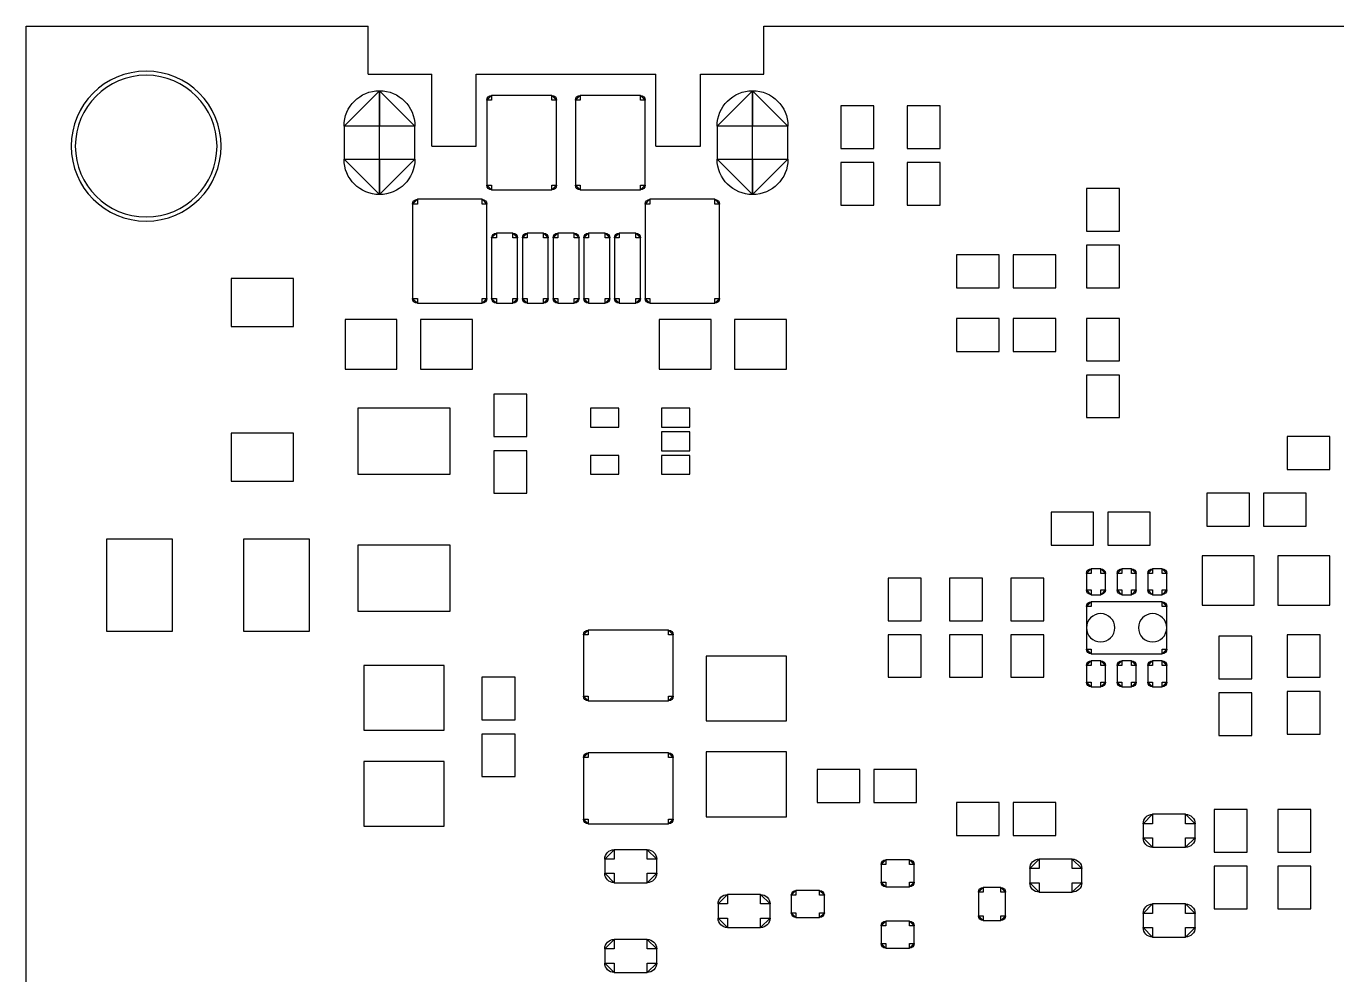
# Model space of a CAD drawing. Extents: x 22 to 190, y 82 to 214.
# Drawn here: x 60.91 to 88.63, y 193.92 to 214 of the extents above; entities that cross this region are included whole.
import ezdxf

# ---------------------------------------------------------------- set-up
doc = ezdxf.new("R2010")
doc.units = 0
doc.layers.add('Layer_1', color=7, linetype='CONTINUOUS')

msp = doc.modelspace()

# ---------------------------------------------------------------- linework, layer by layer
at = {"layer": 'Layer_1', "color": 7}
for points in [[(60.909076, 183.535988), (60.909076, 214.004213)], [(60.909076, 214.004213), (68.141747, 214.004213)], [(68.141747, 212.988615), (68.141747, 214.004213)], [(76.516421, 212.988615), (76.516421, 214.004213)], [(76.516421, 214.004213), (104.051304, 214.004213)], [(68.141747, 212.988615), (69.486767, 212.988615)], [(69.486767, 211.46519), (69.486767, 212.988615)], [(70.425752, 211.46519), (70.425752, 212.988615)], [(70.425752, 212.988615), (74.232416, 212.988615)], [(74.232416, 211.46519), (74.232416, 212.988615)], [(75.1714, 212.988615), (76.516421, 212.988615)], [(75.1714, 211.46519), (75.1714, 212.988615)], [(68.382584, 212.638993), (68.382584, 211.889218)], [(68.382584, 211.889218), (68.382584, 212.63873)], [(70.753626, 212.4407), (70.655682, 212.4407)], [(70.753626, 212.538692), (70.753626, 212.4407)], [(72.031155, 212.4407), (72.031155, 212.538954)], [(72.129098, 212.4407), (72.031155, 212.4407)], [(72.627013, 212.4407), (72.528809, 212.4407)], [(72.627013, 212.538692), (72.627013, 212.4407)], [(73.904542, 212.4407), (73.904542, 212.538954)], [(74.002486, 212.4407), (73.904542, 212.4407)], [(76.275584, 212.638993), (76.275584, 211.889218)], [(76.275584, 211.889218), (76.275584, 212.63873)], [(69.13198, 211.889218), (68.382584, 211.889218), (67.633187, 211.889218)], [(67.633187, 211.189449), (67.633187, 211.189449), (68.382584, 211.189449), (68.382584, 211.889218)], [(77.024981, 211.889218), (76.275584, 211.889218), (75.526187, 211.889218)], [(75.526187, 211.189449), (75.526187, 211.189449), (76.275584, 211.189449), (76.275584, 211.889218)], [(69.486767, 211.46519), (70.425752, 211.46519)], [(74.232416, 211.46519), (75.1714, 211.46519)], [(68.382584, 211.189449), (69.13198, 211.189449)], [(68.382584, 210.439674), (68.382584, 211.189449)], [(68.382584, 211.189449), (68.382584, 210.439674)], [(76.275584, 211.189449), (77.024981, 211.189449)], [(76.275584, 210.439674), (76.275584, 211.189449)], [(76.275584, 211.189449), (76.275584, 210.439674)], [(70.655682, 210.63773), (70.655682, 210.63773), (70.753626, 210.63773)], [(70.753626, 210.63773), (70.753626, 210.539712)], [(72.031155, 210.63773), (72.129359, 210.63773)], [(72.031155, 210.539712), (72.031155, 210.63773)], [(72.52907, 210.63773), (72.52907, 210.63773), (72.627013, 210.63773)], [(72.627013, 210.63773), (72.627013, 210.539712)], [(73.904542, 210.63773), (74.002486, 210.63773)], [(73.904542, 210.539712), (73.904542, 210.63773)], [(69.183516, 210.238076), (69.082007, 210.238076)], [(69.183516, 210.339662), (69.183516, 210.238076)], [(70.553913, 210.238076), (70.553913, 210.339662)], [(70.655422, 210.238076), (70.553913, 210.238076)], [(74.104255, 210.238076), (74.002486, 210.238076)], [(74.104255, 210.339662), (74.104255, 210.238076)], [(75.474652, 210.238076), (75.474652, 210.339662)], [(75.576161, 210.238076), (75.474652, 210.238076)], [(70.8549, 209.620085), (70.8549, 209.520572)], [(71.205601, 209.520572), (71.205601, 209.620085)], [(71.504297, 209.620085), (71.504297, 209.520572)], [(71.855024, 209.520572), (71.855024, 209.620085)], [(72.153721, 209.620085), (72.153721, 209.520572)], [(72.504447, 209.520572), (72.504447, 209.620085)], [(72.803144, 209.620085), (72.803144, 209.520572)], [(73.15387, 209.520572), (73.15387, 209.620085)], [(73.452567, 209.620085), (73.452567, 209.520572)], [(73.803268, 209.520572), (73.803268, 209.620085)], [(70.8549, 209.520572), (70.755395, 209.520572)], [(71.30508, 209.520572), (71.205601, 209.520572)], [(71.504297, 209.520572), (71.404819, 209.520572)], [(71.954503, 209.520572), (71.855024, 209.520572)], [(72.153721, 209.520572), (72.054242, 209.520572)], [(72.603926, 209.520572), (72.504447, 209.520572)], [(72.803144, 209.520572), (72.703665, 209.520572)], [(73.253349, 209.520572), (73.15387, 209.520572)], [(73.452567, 209.520572), (73.353088, 209.520572)], [(73.902772, 209.520572), (73.803268, 209.520572)], [(69.082007, 208.242166), (69.082007, 208.242166), (69.183516, 208.242166)], [(69.183516, 208.242166), (69.183516, 208.140606)], [(70.553913, 208.242166), (70.655682, 208.242166)], [(70.553913, 208.140606), (70.553913, 208.242166)], [(70.755395, 208.239884), (70.755395, 208.239884), (70.8549, 208.239884)], [(70.8549, 208.239884), (70.8549, 208.140606)], [(71.205601, 208.239884), (71.30508, 208.239884)], [(71.205601, 208.140344), (71.205601, 208.239884)], [(71.404819, 208.239884), (71.404819, 208.239884), (71.504297, 208.239884)], [(71.504297, 208.239884), (71.504297, 208.140606)], [(71.855024, 208.239884), (71.954503, 208.239884)], [(71.855024, 208.140344), (71.855024, 208.239884)], [(72.054242, 208.239884), (72.054242, 208.239884), (72.153721, 208.239884)], [(72.153721, 208.239884), (72.153721, 208.140606)], [(72.504447, 208.239884), (72.603926, 208.239884)], [(72.504447, 208.140344), (72.504447, 208.239884)], [(72.703665, 208.239884), (72.703665, 208.239884), (72.803144, 208.239884)], [(72.803144, 208.239884), (72.803144, 208.140606)], [(73.15387, 208.239884), (73.253349, 208.239884)], [(73.15387, 208.140344), (73.15387, 208.239884)], [(73.353088, 208.239884), (73.353088, 208.239884), (73.452567, 208.239884)], [(73.452567, 208.239884), (73.452567, 208.140606)], [(73.803268, 208.239884), (73.902772, 208.239884)], [(73.803268, 208.140344), (73.803268, 208.239884)], [(74.002746, 208.242166), (74.002746, 208.242166), (74.104255, 208.242166)], [(74.104255, 208.242166), (74.104255, 208.140606)], [(75.474652, 208.242166), (75.576161, 208.242166)], [(75.474652, 208.140606), (75.474652, 208.242166)], [(83.438969, 202.419173), (83.33949, 202.419173)], [(83.438969, 202.518712), (83.438969, 202.419173)], [(83.639696, 202.419173), (83.639696, 202.518712)], [(83.739175, 202.419173), (83.639696, 202.419173)], [(84.088392, 202.419173), (83.988913, 202.419173)], [(84.088392, 202.518712), (84.088392, 202.419173)], [(84.289119, 202.419173), (84.289119, 202.518712)], [(84.388598, 202.419173), (84.289119, 202.419173)], [(84.737789, 202.419173), (84.63831, 202.419173)], [(84.737789, 202.518712), (84.737789, 202.419173)], [(84.938543, 202.419173), (84.938543, 202.518712)], [(85.038021, 202.419173), (84.938543, 202.419173)], [(83.33949, 202.068527), (83.33949, 202.068527), (83.438969, 202.068527)], [(83.438969, 202.068527), (83.438969, 201.969014)], [(83.639696, 202.068527), (83.739175, 202.068527)], [(83.639696, 201.969014), (83.639696, 202.068527)], [(83.988913, 202.068527), (83.988913, 202.068527), (84.088392, 202.068527)], [(84.088392, 202.068527), (84.088392, 201.969014)], [(84.289119, 202.068527), (84.388598, 202.068527)], [(84.289119, 201.969014), (84.289119, 202.068527)], [(84.63831, 202.068527), (84.63831, 202.068527), (84.737789, 202.068527)], [(84.737789, 202.068527), (84.737789, 201.969014)], [(84.938543, 202.068527), (85.038021, 202.068527)], [(84.938543, 201.969014), (84.938543, 202.068527)], [(83.439229, 201.718905), (83.33949, 201.718905)], [(83.439229, 201.818943), (83.439229, 201.718905)], [(84.938022, 201.718905), (84.938022, 201.818943)], [(85.038021, 201.718905), (84.938022, 201.718905)], [(72.797548, 201.120224), (72.69885, 201.120224)], [(72.797548, 201.219239), (72.797548, 201.120224)], [(74.49811, 201.120224), (74.49811, 201.219239)], [(74.597094, 201.120224), (74.49811, 201.120224)], [(83.33923, 200.819349), (83.33923, 200.819349), (83.439229, 200.819349)], [(83.439229, 200.819349), (83.439229, 200.719547)], [(84.938022, 200.819349), (85.038021, 200.819349)], [(84.938022, 200.719311), (84.938022, 200.819349)], [(83.438969, 200.469963), (83.33949, 200.469963)], [(83.438969, 200.569502), (83.438969, 200.469963)], [(83.639696, 200.469963), (83.639696, 200.569502)], [(83.739175, 200.469963), (83.639696, 200.469963)], [(84.088392, 200.469963), (83.988913, 200.469963)], [(84.088392, 200.569502), (84.088392, 200.469963)], [(84.289119, 200.469963), (84.289119, 200.569502)], [(84.388598, 200.469963), (84.289119, 200.469963)], [(84.737789, 200.469963), (84.63831, 200.469963)], [(84.737789, 200.569502), (84.737789, 200.469963)], [(84.938543, 200.469963), (84.938543, 200.569502)], [(85.038021, 200.469963), (84.938543, 200.469963)], [(83.33949, 200.119081), (83.33949, 200.119081), (83.438969, 200.119081)], [(83.438969, 200.119081), (83.438969, 200.019804)], [(83.639696, 200.119081), (83.739175, 200.119081)], [(83.639696, 200.019542), (83.639696, 200.119081)], [(83.988913, 200.119081), (83.988913, 200.119081), (84.088392, 200.119081)], [(84.088392, 200.119081), (84.088392, 200.019804)], [(84.289119, 200.119081), (84.388598, 200.119081)], [(84.289119, 200.019542), (84.289119, 200.119081)], [(84.63831, 200.119081), (84.63831, 200.119081), (84.737789, 200.119081)], [(84.737789, 200.119081), (84.737789, 200.019804)], [(84.938543, 200.119081), (85.038021, 200.119081)], [(84.938543, 200.019542), (84.938543, 200.119081)], [(72.69859, 199.818704), (72.69859, 199.818704), (72.797548, 199.818704)], [(72.797548, 199.818704), (72.797548, 199.719952)], [(74.49811, 199.818704), (74.597094, 199.818704)], [(74.49811, 199.71969), (74.49811, 199.818704)], [(72.797548, 198.521278), (72.69885, 198.521278)], [(72.797548, 198.620293), (72.797548, 198.521278)], [(74.49811, 198.521278), (74.49811, 198.620293)], [(74.597094, 198.521278), (74.49811, 198.521278)], [(72.69859, 197.219758), (72.69859, 197.219758), (72.797548, 197.219758)], [(72.797548, 197.219758), (72.797548, 197.120743)], [(74.49811, 197.219758), (74.597094, 197.219758)], [(74.49811, 197.120743), (74.49811, 197.219758)], [(84.73831, 197.320583), (84.73831, 197.120743)], [(85.437472, 197.120743), (85.437472, 197.32082)], [(84.73831, 197.120743), (84.538337, 197.120743)], [(85.637185, 197.120743), (85.437472, 197.120743)], [(84.538597, 196.820891), (84.538597, 196.820891), (84.73831, 196.820891)], [(84.73831, 196.820891), (84.73831, 196.621077)], [(85.437472, 196.820891), (85.637445, 196.820891)], [(85.437472, 196.621077), (85.437472, 196.820891)], [(73.348247, 196.370968), (73.148274, 196.370968)], [(73.348247, 196.570809), (73.348247, 196.370968)], [(74.04767, 196.370968), (74.04767, 196.571045)], [(74.247382, 196.370968), (74.04767, 196.370968)], [(79.09251, 196.355988), (79.09251, 196.25671)], [(79.59347, 196.25671), (79.59347, 196.355988)], [(82.340355, 196.370968), (82.340355, 196.171154)], [(83.039778, 196.171154), (83.039778, 196.370968)], [(73.148535, 196.071116), (73.148535, 196.071116), (73.348247, 196.071116)], [(73.348247, 196.071116), (73.348247, 195.871302)], [(74.04767, 196.071116), (74.247382, 196.071116)], [(74.04767, 195.871302), (74.04767, 196.071116)], [(79.09251, 196.25671), (78.993292, 196.25671)], [(79.692689, 196.25671), (79.59347, 196.25671)], [(82.340355, 196.171154), (82.140382, 196.171154)], [(83.23949, 196.171154), (83.039778, 196.171154)], [(78.993292, 195.885522), (78.993292, 195.885522), (79.09251, 195.885522)], [(79.09251, 195.885522), (79.09251, 195.786245)], [(79.59347, 195.885522), (79.692689, 195.885522)], [(79.59347, 195.786245), (79.59347, 195.885522)], [(81.155719, 195.771264), (81.155719, 195.671987)], [(81.526748, 195.671987), (81.526748, 195.771264)], [(82.140643, 195.871302), (82.140643, 195.871302), (82.340355, 195.871302)], [(82.340355, 195.871302), (82.340355, 195.671488)], [(83.039778, 195.871302), (83.23949, 195.871302)], [(83.039778, 195.671488), (83.039778, 195.871302)], [(75.745941, 195.621194), (75.745941, 195.42138)], [(76.445364, 195.42138), (76.445364, 195.621456)], [(77.194266, 195.606974), (77.095022, 195.606974)], [(77.194266, 195.706251), (77.194266, 195.606974)], [(77.694966, 195.606974), (77.694966, 195.706251)], [(77.794184, 195.606974), (77.694966, 195.606974)], [(81.155719, 195.671987), (81.056501, 195.671987)], [(81.625966, 195.671987), (81.526748, 195.671987)], [(75.745941, 195.42138), (75.546229, 195.42138)], [(76.645077, 195.42138), (76.445364, 195.42138)], [(77.095022, 195.235786), (77.095022, 195.235786), (77.194266, 195.235786)], [(77.194266, 195.235786), (77.194266, 195.136508)], [(77.694966, 195.235786), (77.794445, 195.235786)], [(77.694966, 195.136508), (77.694966, 195.235786)], [(84.73831, 195.221566), (84.538337, 195.221566)], [(84.73831, 195.42138), (84.73831, 195.221566)], [(85.437472, 195.221566), (85.437472, 195.42138)], [(85.637185, 195.221566), (85.437472, 195.221566)], [(75.546229, 195.121527), (75.546229, 195.121527), (75.745941, 195.121527)], [(75.745941, 195.121527), (75.745941, 194.921713)], [(76.445364, 195.121527), (76.645337, 195.121527)], [(76.445364, 194.921713), (76.445364, 195.121527)], [(79.09251, 194.957263), (78.993292, 194.957263)], [(79.09251, 195.056514), (79.09251, 194.957263)], [(79.59347, 194.957263), (79.59347, 195.056514)], [(79.692689, 194.957263), (79.59347, 194.957263)], [(81.056501, 195.171035), (81.056501, 195.171035), (81.155719, 195.171035)], [(81.155719, 195.171035), (81.155719, 195.071758)], [(81.526748, 195.171035), (81.625966, 195.171035)], [(81.526748, 195.071758), (81.526748, 195.171035)], [(84.538597, 194.921713), (84.538597, 194.921713), (84.73831, 194.921713)], [(84.73831, 194.921713), (84.73831, 194.721637)], [(85.437472, 194.921713), (85.637445, 194.921713)], [(85.437472, 194.721873), (85.437472, 194.921713)], [(73.348247, 194.671605), (73.348247, 194.471791)], [(74.04767, 194.471791), (74.04767, 194.671867)], [(73.348247, 194.471791), (73.148274, 194.471791)], [(74.247382, 194.471791), (74.04767, 194.471791)], [(78.993292, 194.586049), (78.993292, 194.586049), (79.09251, 194.586049)], [(79.09251, 194.586049), (79.09251, 194.486772)], [(79.59347, 194.586049), (79.692689, 194.586049)], [(79.59347, 194.486772), (79.59347, 194.586049)], [(73.148535, 194.171939), (73.148535, 194.171939), (73.348247, 194.171939)], [(73.348247, 194.171939), (73.348247, 193.972098)], [(74.04767, 194.171939), (74.247382, 194.171939)], [(74.04767, 193.972098), (74.04767, 194.171939)]]:
    msp.add_lwpolyline(points, dxfattribs=at)
for points in [[(68.382584, 210.439674), (69.13198, 211.189449), (69.13198, 211.889218), (68.382584, 212.63873), (68.382584, 212.63873), (67.633187, 211.889218), (67.633187, 211.189449)], [(72.129359, 212.4407), (72.031155, 212.538954), (70.753626, 212.538954), (70.655682, 212.4407), (70.655682, 210.63773), (70.753626, 210.539712), (72.031155, 210.539712), (72.129359, 210.63773)], [(74.002486, 212.4407), (73.904542, 212.538954), (72.627013, 212.538954), (72.528809, 212.4407), (72.528809, 210.63773), (72.627013, 210.539712), (73.904542, 210.539712), (74.002486, 210.63773)], [(76.275584, 210.439674), (77.024981, 211.189449), (77.024981, 211.889218), (76.275584, 212.63873), (76.275584, 212.63873), (75.526187, 211.889218), (75.526187, 211.189449)], [(78.143896, 212.315003), (78.143896, 211.41542), (78.843293, 211.41542), (78.843293, 212.315003)], [(80.242138, 211.415184), (80.242138, 212.314741), (79.542716, 212.314741), (79.542716, 211.415184)], [(63.446853, 211.46519)], [(63.446853, 211.46519)], [(78.143896, 211.115332), (78.143896, 210.215749), (78.843293, 210.215749), (78.843293, 211.115332)], [(80.242138, 210.216012), (80.242138, 211.115568), (79.542716, 211.115568), (79.542716, 210.216012)], [(84.038887, 209.665788), (84.038887, 210.565371), (83.33949, 210.565371), (83.33949, 209.665788)], [(70.655682, 210.238076), (70.553913, 210.339662), (69.183516, 210.339662), (69.082007, 210.238076), (69.082007, 208.242166), (69.183516, 208.140606), (70.553913, 208.140606), (70.655682, 208.242166)], [(75.576161, 210.238076), (75.474652, 210.339662), (74.104255, 210.339662), (74.002486, 210.238076), (74.002486, 208.242166), (74.104255, 208.140606), (75.474652, 208.140606), (75.576161, 208.242166)], [(71.30508, 209.520572), (71.205601, 209.620085), (70.8549, 209.620085), (70.755395, 209.520572), (70.755395, 208.239884), (70.8549, 208.140606), (71.205601, 208.140606), (71.30508, 208.239884)], [(71.954503, 209.520572), (71.855024, 209.620085), (71.504297, 209.620085), (71.404819, 209.520572), (71.404819, 208.239884), (71.504297, 208.140606), (71.855024, 208.140606), (71.954503, 208.239884)], [(72.603926, 209.520572), (72.504447, 209.620085), (72.153721, 209.620085), (72.054242, 209.520572), (72.054242, 208.239884), (72.153721, 208.140606), (72.504447, 208.140606), (72.603926, 208.239884)], [(73.253349, 209.520572), (73.15387, 209.620085), (72.803144, 209.620085), (72.703665, 209.520572), (72.703665, 208.239884), (72.803144, 208.140606), (73.15387, 208.140606), (73.253349, 208.239884)], [(73.902772, 209.520572), (73.803268, 209.620085), (73.452567, 209.620085), (73.353088, 209.520572), (73.353088, 208.239884), (73.452567, 208.140606), (73.803268, 208.140606), (73.902772, 208.239884)], [(84.038887, 208.466353), (84.038887, 209.366199), (83.33949, 209.366199), (83.33949, 208.466353)], [(80.591824, 208.466353), (81.490959, 208.466353), (81.490959, 209.16586), (80.591824, 209.16586)], [(81.790671, 208.466353), (82.689806, 208.466353), (82.689806, 209.166122), (81.790671, 209.166122)], [(66.564011, 208.661366), (65.245384, 208.661366), (65.245384, 207.646765), (66.564011, 207.646765)], [(68.752077, 207.791745), (67.653229, 207.791745), (67.653229, 206.742118), (68.752077, 206.742118)], [(70.350635, 207.791745), (69.251787, 207.791745), (69.251787, 206.742118), (70.350635, 206.742118)], [(74.297382, 206.742118), (75.39623, 206.742118), (75.39623, 207.791745), (74.297382, 207.791745)], [(75.89594, 206.742118), (76.994788, 206.742118), (76.994788, 207.791745), (75.89594, 207.791745)], [(80.591824, 207.116874), (81.49122, 207.116874), (81.49122, 207.816381), (80.591824, 207.816381)], [(81.790671, 207.116874), (82.690067, 207.116874), (82.690067, 207.816617), (81.790671, 207.816617)], [(83.33949, 207.816617), (83.33949, 206.91706), (84.038887, 206.91706), (84.038887, 207.816617)], [(83.33949, 206.617182), (83.33949, 205.717625), (84.038887, 205.717625), (84.038887, 206.617182)], [(71.499743, 205.317473), (71.499743, 206.217055), (70.80032, 206.217055), (70.80032, 205.317473)], [(67.927824, 205.917439), (67.927824, 204.517928), (69.876328, 204.517928), (69.876328, 205.917439)], [(73.447986, 205.917439), (72.848302, 205.917439), (72.848302, 205.517549), (73.447986, 205.517549)], [(74.946805, 205.917702), (74.347122, 205.917702), (74.347122, 205.517785), (74.946805, 205.517785)], [(66.564272, 205.387549), (65.245384, 205.387549), (65.245384, 204.372947), (66.564272, 204.372947)], [(74.946805, 205.417747), (74.347382, 205.417747), (74.347382, 205.017857), (74.946805, 205.017857)], [(87.585949, 204.617966), (88.485084, 204.617966), (88.485084, 205.317709), (87.585949, 205.317709)], [(71.499743, 204.118038), (71.499743, 205.017857), (70.80032, 205.017857), (70.80032, 204.118038)], [(73.448246, 204.917582), (72.848563, 204.917582), (72.848563, 204.517666), (73.448246, 204.517666)], [(74.947066, 204.917818), (74.347382, 204.917818), (74.347382, 204.517928), (74.947066, 204.517928)], [(85.887157, 203.418269), (86.786292, 203.418269), (86.786292, 204.118038), (85.887157, 204.118038)], [(87.086004, 203.418269), (87.985139, 203.418269), (87.985139, 204.118038), (87.086004, 204.118038)], [(83.489463, 203.718147), (82.590328, 203.718147), (82.590328, 203.018378), (83.489463, 203.018378)], [(84.68831, 203.718147), (83.789175, 203.718147), (83.789175, 203.018378), (84.68831, 203.018378)], [(64.006454, 203.143551), (62.607608, 203.143551), (62.607608, 201.194341), (64.006454, 201.194341)], [(66.903832, 203.143315), (65.505013, 203.143315), (65.505013, 201.194105), (66.903832, 201.194105)], [(67.927824, 203.018641), (67.927824, 201.619129), (69.876328, 201.619129), (69.876328, 203.018641)], [(85.787418, 201.744039), (86.886526, 201.744039), (86.886526, 202.793693), (85.787418, 202.793693)], [(87.385976, 201.744039), (88.485084, 201.744039), (88.485084, 202.793693), (87.385976, 202.793693)], [(83.739175, 202.419173), (83.639696, 202.518712), (83.438969, 202.518712), (83.33949, 202.419173), (83.33949, 202.068527), (83.438969, 201.969014), (83.639696, 201.969014), (83.739175, 202.068527)], [(84.388598, 202.419173), (84.289119, 202.518712), (84.088392, 202.518712), (83.988913, 202.419173), (83.988913, 202.068527), (84.088392, 201.969014), (84.289119, 201.969014), (84.388598, 202.068527)], [(85.038021, 202.419173), (84.938543, 202.518712), (84.737789, 202.518712), (84.63831, 202.419173), (84.63831, 202.068527), (84.737789, 201.969014), (84.938543, 201.969014), (85.038021, 202.068527)], [(79.842427, 201.419053), (79.842427, 202.318898), (79.143004, 202.318898), (79.143004, 201.419053)], [(81.141014, 201.419053), (81.141014, 202.318898), (80.441851, 202.318898), (80.441851, 201.419053)], [(82.440355, 201.419053), (82.440355, 202.318898), (81.741192, 202.318898), (81.741192, 201.419053)], [(84.938022, 200.719547), (85.038021, 200.819349), (85.038021, 201.718905), (84.938022, 201.818943), (83.439229, 201.818943), (83.33949, 201.718905), (83.33949, 200.819349), (83.439229, 200.719547)], [(74.597094, 201.120224), (74.49811, 201.219239), (72.797548, 201.219239), (72.69885, 201.120224), (72.69885, 199.818704), (72.797548, 199.719952), (74.49811, 199.719952), (74.597094, 199.818704)], [(79.842427, 200.21988), (79.842427, 201.119463), (79.143004, 201.119463), (79.143004, 200.21988)], [(81.141014, 200.21988), (81.141014, 201.119463), (80.441851, 201.119463), (80.441851, 200.21988)], [(82.440355, 200.21988), (82.440355, 201.119463), (81.741192, 201.119463), (81.741192, 200.21988)], [(86.140175, 201.089239), (86.140175, 200.189656), (86.839598, 200.189656), (86.839598, 201.089239)], [(87.585689, 201.119201), (87.585689, 200.219618), (88.285111, 200.219618), (88.285111, 201.119201)], [(69.751472, 200.470488), (68.05268, 200.470488), (68.05268, 199.100938), (69.751472, 199.100938)], [(76.995048, 200.670302), (75.296257, 200.670302), (75.296257, 199.301014), (76.995048, 199.301014)], [(83.739175, 200.469963), (83.639696, 200.569502), (83.438969, 200.569502), (83.33949, 200.469963), (83.33949, 200.119081), (83.438969, 200.019804), (83.639696, 200.019804), (83.739175, 200.119081)], [(84.388598, 200.469963), (84.289119, 200.569502), (84.088392, 200.569502), (83.988913, 200.469963), (83.988913, 200.119081), (84.088392, 200.019804), (84.289119, 200.019804), (84.388598, 200.119081)], [(85.038021, 200.469963), (84.938543, 200.569502), (84.737789, 200.569502), (84.63831, 200.469963), (84.63831, 200.119081), (84.737789, 200.019804), (84.938543, 200.019804), (85.038021, 200.119081)], [(70.550608, 200.219618), (70.550608, 199.320062), (71.25003, 199.320062), (71.25003, 200.219618)], [(87.585689, 199.919766), (87.585689, 199.019947), (88.285111, 199.019947), (88.285111, 199.919766)], [(86.140175, 199.889804), (86.140175, 198.989985), (86.839598, 198.989985), (86.839598, 199.889804)], [(70.550608, 199.019947), (70.550608, 198.120364), (71.25003, 198.120364), (71.25003, 199.019947)], [(74.597094, 198.521278), (74.49811, 198.620293), (72.797548, 198.620293), (72.69885, 198.521278), (72.69885, 197.219758), (72.797548, 197.120743), (74.49811, 197.120743), (74.597094, 197.219758)], [(76.995048, 198.639078), (75.296257, 198.639078), (75.296257, 197.26979), (76.995048, 197.26979)], [(69.751472, 198.439264), (68.05268, 198.439264), (68.05268, 197.069714), (69.751472, 197.069714)], [(78.543347, 198.270408), (77.644211, 198.270408), (77.644211, 197.570666), (78.543347, 197.570666)], [(79.742428, 198.270408), (78.843293, 198.270408), (78.843293, 197.570666), (79.742428, 197.570666)], [(81.49122, 197.570666), (80.591824, 197.570666), (80.591824, 196.871159), (81.49122, 196.871159)], [(82.690067, 197.570666), (81.790671, 197.570666), (81.790671, 196.870897), (82.690067, 196.870897)], [(86.736553, 196.521275), (86.736553, 197.420858), (86.03739, 197.420858), (86.03739, 196.521275)], [(88.085373, 196.521275), (88.085373, 197.420858), (87.385976, 197.420858), (87.385976, 196.521275)], [(85.437472, 196.621077), (85.637445, 196.820891), (85.637445, 197.120743), (85.437472, 197.32082), (84.73831, 197.32082), (84.538337, 197.120743), (84.538337, 196.820891), (84.73831, 196.621077)], [(73.348247, 196.571045), (73.148274, 196.370968), (73.148274, 196.071116), (73.348247, 195.871302), (74.04767, 195.871302), (74.247382, 196.071116), (74.247382, 196.370968), (74.04767, 196.571045)], [(79.09251, 196.355988), (78.993292, 196.25671), (78.993292, 195.885522), (79.09251, 195.786245), (79.59347, 195.786245), (79.692689, 195.885522), (79.692689, 196.25671), (79.59347, 196.355988)], [(83.039778, 195.671488), (83.23949, 195.871302), (83.23949, 196.171154), (83.039778, 196.370968), (82.340355, 196.370968), (82.140382, 196.171154), (82.140382, 195.871302), (82.340355, 195.671488)], [(86.736553, 195.321341), (86.736553, 196.220924), (86.03739, 196.220924), (86.03739, 195.321341)], [(88.085373, 195.321341), (88.085373, 196.220924), (87.385976, 196.220924), (87.385976, 195.321341)], [(81.625966, 195.671987), (81.526748, 195.771264), (81.155719, 195.771264), (81.056501, 195.671987), (81.056501, 195.171035), (81.155719, 195.071758), (81.526748, 195.071758), (81.625966, 195.171035)], [(75.745941, 195.621456), (75.546229, 195.42138), (75.546229, 195.121527), (75.745941, 194.921713), (76.445364, 194.921713), (76.645337, 195.121527), (76.645337, 195.42138), (76.445364, 195.621456)], [(77.194266, 195.706251), (77.095022, 195.606974), (77.095022, 195.235786), (77.194266, 195.136508), (77.694966, 195.136508), (77.794445, 195.235786), (77.794445, 195.606974), (77.694966, 195.706251)], [(85.437472, 194.721637), (85.637445, 194.921713), (85.637445, 195.221566), (85.437472, 195.42138), (84.73831, 195.42138), (84.538337, 195.221566), (84.538337, 194.921713), (84.73831, 194.721637)], [(79.09251, 195.056514), (78.993292, 194.957263), (78.993292, 194.586049), (79.09251, 194.486772), (79.59347, 194.486772), (79.692689, 194.586049), (79.692689, 194.957263), (79.59347, 195.056514)], [(73.348247, 194.671867), (73.148274, 194.471791), (73.148274, 194.171939), (73.348247, 193.972098), (74.04767, 193.972098), (74.247382, 194.171939), (74.247382, 194.471791), (74.04767, 194.671867)]]:
    msp.add_lwpolyline(points, close=True, dxfattribs=at)
for points in [[(63.446749, 213.05208), (62.570674, 213.05208), (61.860502, 212.341554), (61.860502, 211.465059)], [(63.446749, 212.96474), (62.618904, 212.96474), (61.947799, 212.293385), (61.947799, 211.46519)], [(65.03297, 211.465059), (65.03297, 212.341554), (64.322797, 213.05208), (63.446749, 213.05208)], [(64.945672, 211.46519), (64.945672, 212.293385), (64.274568, 212.96474), (63.446749, 212.96474)], [(67.633187, 211.889218), (67.633187, 212.303302), (67.968714, 212.638993), (68.382584, 212.638993)], [(68.382584, 212.638993), (68.79648, 212.638993), (69.13198, 212.303302), (69.13198, 211.889218)], [(70.655682, 212.4407), (70.655682, 212.494825), (70.699539, 212.538692), (70.753626, 212.538692)], [(72.031155, 212.538692), (72.085241, 212.538692), (72.129098, 212.494825), (72.129098, 212.4407)], [(72.52907, 212.4407), (72.52907, 212.494825), (72.572927, 212.538692), (72.627013, 212.538692)], [(73.904542, 212.538692), (73.958628, 212.538692), (74.002486, 212.494825), (74.002486, 212.4407)], [(75.526187, 211.889218), (75.526187, 212.303302), (75.861688, 212.638993), (76.275584, 212.638993)], [(76.275584, 212.638993), (76.689454, 212.638993), (77.024981, 212.303302), (77.024981, 211.889218)], [(61.860502, 211.465059), (61.860502, 210.58859), (62.570674, 209.878065), (63.446749, 209.878065)], [(61.947799, 211.46519), (61.947799, 210.637022), (62.618904, 209.965641), (63.446749, 209.965641)], [(63.446749, 209.965641), (64.274568, 209.965641), (64.945672, 210.637022), (64.945672, 211.46519)], [(63.446749, 209.878065), (64.322797, 209.878065), (65.03297, 210.58859), (65.03297, 211.465059)], [(68.382584, 210.439674), (67.968714, 210.439674), (67.633187, 210.775365), (67.633187, 211.189449)], [(69.13198, 211.189449), (69.13198, 210.775365), (68.79648, 210.439674), (68.382584, 210.439674)], [(76.275584, 210.439674), (75.861688, 210.439674), (75.526187, 210.775365), (75.526187, 211.189449)], [(77.024981, 211.189449), (77.024981, 210.775365), (76.689454, 210.439674), (76.275584, 210.439674)], [(70.753626, 210.539712), (70.699539, 210.539712), (70.655682, 210.583605), (70.655682, 210.63773)], [(72.129098, 210.63773), (72.129098, 210.583605), (72.085241, 210.539712), (72.031155, 210.539712)], [(72.627013, 210.539712), (72.572927, 210.539712), (72.52907, 210.583605), (72.52907, 210.63773)], [(74.002486, 210.63773), (74.002486, 210.583605), (73.958628, 210.539712), (73.904542, 210.539712)], [(69.082007, 210.238076), (69.082007, 210.294169), (69.127452, 210.339662), (69.183516, 210.339662)], [(70.553913, 210.339662), (70.609977, 210.339662), (70.655422, 210.294169), (70.655422, 210.238076)], [(74.002746, 210.238076), (74.002746, 210.294169), (74.048191, 210.339662), (74.104255, 210.339662)], [(75.474652, 210.339662), (75.530716, 210.339662), (75.576161, 210.294169), (75.576161, 210.238076)], [(70.755395, 209.520572), (70.755395, 209.575536), (70.799955, 209.620085), (70.8549, 209.620085)], [(71.205601, 209.620085), (71.260546, 209.620085), (71.30508, 209.575536), (71.30508, 209.520572)], [(71.404819, 209.520572), (71.404819, 209.575536), (71.449352, 209.620085), (71.504297, 209.620085)], [(71.855024, 209.620085), (71.909969, 209.620085), (71.954503, 209.575536), (71.954503, 209.520572)], [(72.054242, 209.520572), (72.054242, 209.575536), (72.098776, 209.620085), (72.153721, 209.620085)], [(72.504447, 209.620085), (72.559392, 209.620085), (72.603926, 209.575536), (72.603926, 209.520572)], [(72.703665, 209.520572), (72.703665, 209.575536), (72.748199, 209.620085), (72.803144, 209.620085)], [(73.15387, 209.620085), (73.208815, 209.620085), (73.253349, 209.575536), (73.253349, 209.520572)], [(73.353088, 209.520572), (73.353088, 209.575536), (73.397622, 209.620085), (73.452567, 209.620085)], [(73.803268, 209.620085), (73.858213, 209.620085), (73.902772, 209.575536), (73.902772, 209.520572)], [(69.183516, 208.140606), (69.127452, 208.140606), (69.082007, 208.186073), (69.082007, 208.242166)], [(70.655422, 208.242166), (70.655422, 208.186073), (70.609977, 208.140606), (70.553913, 208.140606)], [(70.8549, 208.140344), (70.799955, 208.140344), (70.755395, 208.184919), (70.755395, 208.239884)], [(71.30508, 208.239884), (71.30508, 208.184919), (71.260546, 208.140344), (71.205601, 208.140344)], [(71.504297, 208.140344), (71.449352, 208.140344), (71.404819, 208.184919), (71.404819, 208.239884)], [(71.954503, 208.239884), (71.954503, 208.184919), (71.909969, 208.140344), (71.855024, 208.140344)], [(72.153721, 208.140344), (72.098776, 208.140344), (72.054242, 208.184919), (72.054242, 208.239884)], [(72.603926, 208.239884), (72.603926, 208.184919), (72.559392, 208.140344), (72.504447, 208.140344)], [(72.803144, 208.140344), (72.748199, 208.140344), (72.703665, 208.184919), (72.703665, 208.239884)], [(73.253349, 208.239884), (73.253349, 208.184919), (73.208815, 208.140344), (73.15387, 208.140344)], [(73.452567, 208.140344), (73.397622, 208.140344), (73.353088, 208.184919), (73.353088, 208.239884)], [(73.902772, 208.239884), (73.902772, 208.184919), (73.858213, 208.140344), (73.803268, 208.140344)], [(74.104255, 208.140606), (74.048191, 208.140606), (74.002746, 208.186073), (74.002746, 208.242166)], [(75.576161, 208.242166), (75.576161, 208.186073), (75.530716, 208.140606), (75.474652, 208.140606)], [(83.33949, 202.419173), (83.33949, 202.474137), (83.384024, 202.518712), (83.438969, 202.518712)], [(83.639696, 202.518712), (83.694641, 202.518712), (83.739175, 202.474137), (83.739175, 202.419173)], [(83.988913, 202.419173), (83.988913, 202.474137), (84.033447, 202.518712), (84.088392, 202.518712)], [(84.289119, 202.518712), (84.344064, 202.518712), (84.388598, 202.474137), (84.388598, 202.419173)], [(84.63831, 202.419173), (84.63831, 202.474137), (84.68287, 202.518712), (84.737789, 202.518712)], [(84.938543, 202.518712), (84.993488, 202.518712), (85.038021, 202.474137), (85.038021, 202.419173)], [(83.438969, 201.969014), (83.384024, 201.969014), (83.33949, 202.013563), (83.33949, 202.068527)], [(83.739175, 202.068527), (83.739175, 202.013563), (83.694641, 201.969014), (83.639696, 201.969014)], [(84.088392, 201.969014), (84.033447, 201.969014), (83.988913, 202.013563), (83.988913, 202.068527)], [(84.388598, 202.068527), (84.388598, 202.013563), (84.344064, 201.969014), (84.289119, 201.969014)], [(84.737789, 201.969014), (84.68287, 201.969014), (84.63831, 202.013563), (84.63831, 202.068527)], [(85.038021, 202.068527), (85.038021, 202.013563), (84.993488, 201.969014), (84.938543, 201.969014)], [(83.33923, 201.718905), (83.33923, 201.774158), (83.383998, 201.818943), (83.439229, 201.818943)], [(83.639071, 201.569123), (83.473482, 201.569123), (83.33923, 201.434795), (83.33923, 201.26914)], [(83.938913, 201.26914), (83.938913, 201.434795), (83.804661, 201.569123), (83.639071, 201.569123)], [(84.738049, 201.569123), (84.572381, 201.569123), (84.438077, 201.434795), (84.438077, 201.26914)], [(85.038021, 201.26914), (85.038021, 201.434795), (84.903717, 201.569123), (84.738049, 201.569123)], [(84.938022, 201.818943), (84.993253, 201.818943), (85.038021, 201.774158), (85.038021, 201.718905)], [(72.69859, 201.120224), (72.69859, 201.1749), (72.742889, 201.219239), (72.797548, 201.219239)], [(74.49811, 201.219239), (74.552794, 201.219239), (74.597094, 201.1749), (74.597094, 201.120224)], [(83.33923, 201.26914), (83.33923, 201.103459), (83.473482, 200.96913), (83.639071, 200.96913)], [(83.639071, 200.96913), (83.804661, 200.96913), (83.938913, 201.103459), (83.938913, 201.26914)], [(84.438077, 201.26914), (84.438077, 201.103459), (84.572381, 200.96913), (84.738049, 200.96913)], [(84.738049, 200.96913), (84.903717, 200.96913), (85.038021, 201.103459), (85.038021, 201.26914)], [(83.439229, 200.719311), (83.383998, 200.719311), (83.33923, 200.764096), (83.33923, 200.819349)], [(85.038021, 200.819349), (85.038021, 200.764096), (84.993253, 200.719311), (84.938022, 200.719311)], [(83.33949, 200.469963), (83.33949, 200.524927), (83.384024, 200.569502), (83.438969, 200.569502)], [(83.639696, 200.569502), (83.694641, 200.569502), (83.739175, 200.524927), (83.739175, 200.469963)], [(83.988913, 200.469963), (83.988913, 200.524927), (84.033447, 200.569502), (84.088392, 200.569502)], [(84.289119, 200.569502), (84.344064, 200.569502), (84.388598, 200.524927), (84.388598, 200.469963)], [(84.63831, 200.469963), (84.63831, 200.524927), (84.68287, 200.569502), (84.737789, 200.569502)], [(84.938543, 200.569502), (84.993488, 200.569502), (85.038021, 200.524927), (85.038021, 200.469963)], [(83.438969, 200.019542), (83.384024, 200.019542), (83.33949, 200.064117), (83.33949, 200.119081)], [(83.739175, 200.119081), (83.739175, 200.064117), (83.694641, 200.019542), (83.639696, 200.019542)], [(84.088392, 200.019542), (84.033447, 200.019542), (83.988913, 200.064117), (83.988913, 200.119081)], [(84.388598, 200.119081), (84.388598, 200.064117), (84.344064, 200.019542), (84.289119, 200.019542)], [(84.737789, 200.019542), (84.68287, 200.019542), (84.63831, 200.064117), (84.63831, 200.119081)], [(85.038021, 200.119081), (85.038021, 200.064117), (84.993488, 200.019542), (84.938543, 200.019542)], [(72.797548, 199.71969), (72.742889, 199.71969), (72.69859, 199.764029), (72.69859, 199.818704)], [(74.597094, 199.818704), (74.597094, 199.764029), (74.552794, 199.71969), (74.49811, 199.71969)], [(72.69859, 198.521278), (72.69859, 198.575954), (72.742889, 198.620293), (72.797548, 198.620293)], [(74.49811, 198.620293), (74.552794, 198.620293), (74.597094, 198.575954), (74.597094, 198.521278)], [(72.797548, 197.120743), (72.742889, 197.120743), (72.69859, 197.165082), (72.69859, 197.219758)], [(74.597094, 197.219758), (74.597094, 197.165082), (74.552794, 197.120743), (74.49811, 197.120743)], [(84.538597, 197.120743), (84.538597, 197.231118), (84.628003, 197.320583), (84.73831, 197.320583)], [(85.437472, 197.320583), (85.547779, 197.320583), (85.637185, 197.231118), (85.637185, 197.120743)], [(84.73831, 196.621077), (84.628003, 196.621077), (84.538597, 196.710542), (84.538597, 196.820891)], [(85.637185, 196.820891), (85.637185, 196.710542), (85.547779, 196.621077), (85.437472, 196.621077)], [(73.148535, 196.370968), (73.148535, 196.481344), (73.237941, 196.570809), (73.348247, 196.570809)], [(74.04767, 196.570809), (74.157976, 196.570809), (74.247382, 196.481344), (74.247382, 196.370968)], [(78.993292, 196.25671), (78.993292, 196.311544), (79.037721, 196.355988), (79.09251, 196.355988)], [(79.59347, 196.355988), (79.648285, 196.355988), (79.692689, 196.311544), (79.692689, 196.25671)], [(82.140643, 196.171154), (82.140643, 196.281503), (82.230049, 196.370968), (82.340355, 196.370968)], [(83.039778, 196.370968), (83.150084, 196.370968), (83.23949, 196.281503), (83.23949, 196.171154)], [(73.348247, 195.871302), (73.237941, 195.871302), (73.148535, 195.960767), (73.148535, 196.071116)], [(74.247382, 196.071116), (74.247382, 195.960767), (74.157976, 195.871302), (74.04767, 195.871302)], [(79.09251, 195.786245), (79.037721, 195.786245), (78.993292, 195.830689), (78.993292, 195.885522)], [(79.692689, 195.885522), (79.692689, 195.830689), (79.648285, 195.786245), (79.59347, 195.786245)], [(81.056501, 195.671987), (81.056501, 195.72682), (81.10093, 195.771264), (81.155719, 195.771264)], [(81.526748, 195.771264), (81.581562, 195.771264), (81.625966, 195.72682), (81.625966, 195.671987)], [(82.340355, 195.671488), (82.230049, 195.671488), (82.140643, 195.760927), (82.140643, 195.871302)], [(83.23949, 195.871302), (83.23949, 195.760927), (83.150084, 195.671488), (83.039778, 195.671488)], [(75.546229, 195.42138), (75.546229, 195.531729), (75.635635, 195.621194), (75.745941, 195.621194)], [(76.445364, 195.621194), (76.555671, 195.621194), (76.645077, 195.531729), (76.645077, 195.42138)], [(77.095022, 195.606974), (77.095022, 195.661807), (77.139451, 195.706251), (77.194266, 195.706251)], [(77.694966, 195.706251), (77.749755, 195.706251), (77.794184, 195.661807), (77.794184, 195.606974)], [(77.194266, 195.136508), (77.139451, 195.136508), (77.095022, 195.180952), (77.095022, 195.235786)], [(77.794184, 195.235786), (77.794184, 195.180952), (77.749755, 195.136508), (77.694966, 195.136508)], [(84.538597, 195.221566), (84.538597, 195.331915), (84.628003, 195.42138), (84.73831, 195.42138)], [(85.437472, 195.42138), (85.547779, 195.42138), (85.637185, 195.331915), (85.637185, 195.221566)], [(75.745941, 194.921713), (75.635635, 194.921713), (75.546229, 195.011178), (75.546229, 195.121527)], [(76.645077, 195.121527), (76.645077, 195.011178), (76.555671, 194.921713), (76.445364, 194.921713)], [(78.993292, 194.957263), (78.993292, 195.01207), (79.037721, 195.056514), (79.09251, 195.056514)], [(79.59347, 195.056514), (79.648285, 195.056514), (79.692689, 195.01207), (79.692689, 194.957263)], [(81.155719, 195.071758), (81.10093, 195.071758), (81.056501, 195.116201), (81.056501, 195.171035)], [(81.625966, 195.171035), (81.625966, 195.116201), (81.581562, 195.071758), (81.526748, 195.071758)], [(84.73831, 194.721873), (84.628003, 194.721873), (84.538597, 194.811338), (84.538597, 194.921713)], [(85.637185, 194.921713), (85.637185, 194.811338), (85.547779, 194.721873), (85.437472, 194.721873)], [(73.148535, 194.471791), (73.148535, 194.58214), (73.237941, 194.671605), (73.348247, 194.671605)], [(74.04767, 194.671605), (74.157976, 194.671605), (74.247382, 194.58214), (74.247382, 194.471791)], [(79.09251, 194.486772), (79.037721, 194.486772), (78.993292, 194.531216), (78.993292, 194.586049)], [(79.692689, 194.586049), (79.692689, 194.531216), (79.648285, 194.486772), (79.59347, 194.486772)], [(73.348247, 193.972098), (73.237941, 193.972098), (73.148535, 194.061563), (73.148535, 194.171939)], [(74.247382, 194.171939), (74.247382, 194.061563), (74.157976, 193.972098), (74.04767, 193.972098)]]:
    msp.add_open_spline(points, degree=3, dxfattribs=at)

doc.saveas('drawing.dxf')
